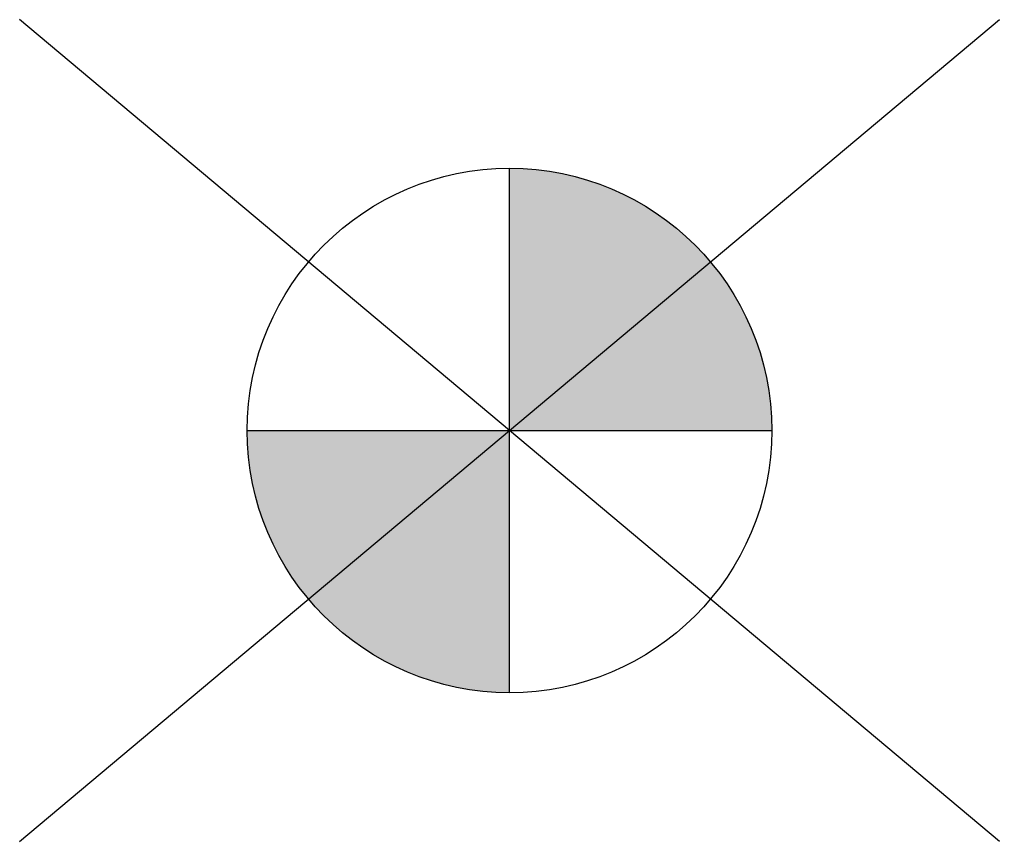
# Model space of a CAD drawing. Extents: x -0.35 to 0.35, y -0.294 to 0.294.
import ezdxf

# ---------------------------------------------------------------- set-up
doc = ezdxf.new("R2010")
doc.units = 0
doc.header["$LTSCALE"] = 0.2

msp = doc.modelspace()

# ---------------------------------------------------------------- hatches: boundary and pattern name
at = {"ltscale": 0.5}
h = msp.add_hatch(color=256, dxfattribs=at)
h.paths.add_polyline_path([(0, 0), (0.1875, 0, 0.414214), (0, 0.1875)])
h.paths.add_polyline_path([(0, -0.1875), (0, 0), (-0.1875, 0, 0.414214)])

# ---------------------------------------------------------------- linework, layer by layer
at = {"color": 0}
for p, q in [((-0.35013, -0.29379), (0.35013, 0.29379)), ((0.35013, -0.29379), (-0.35013, 0.29379))]:
    msp.add_line(p, q, dxfattribs=at)
at = {"ltscale": 0.5}
for p, q in [((0, -0.1875), (0, 0.1875)), ((-0.1875, 0), (0.1875, 0))]:
    msp.add_line(p, q, dxfattribs=at)
msp.add_circle((0, 0), 0.1875, dxfattribs=at)

doc.saveas('drawing.dxf')
